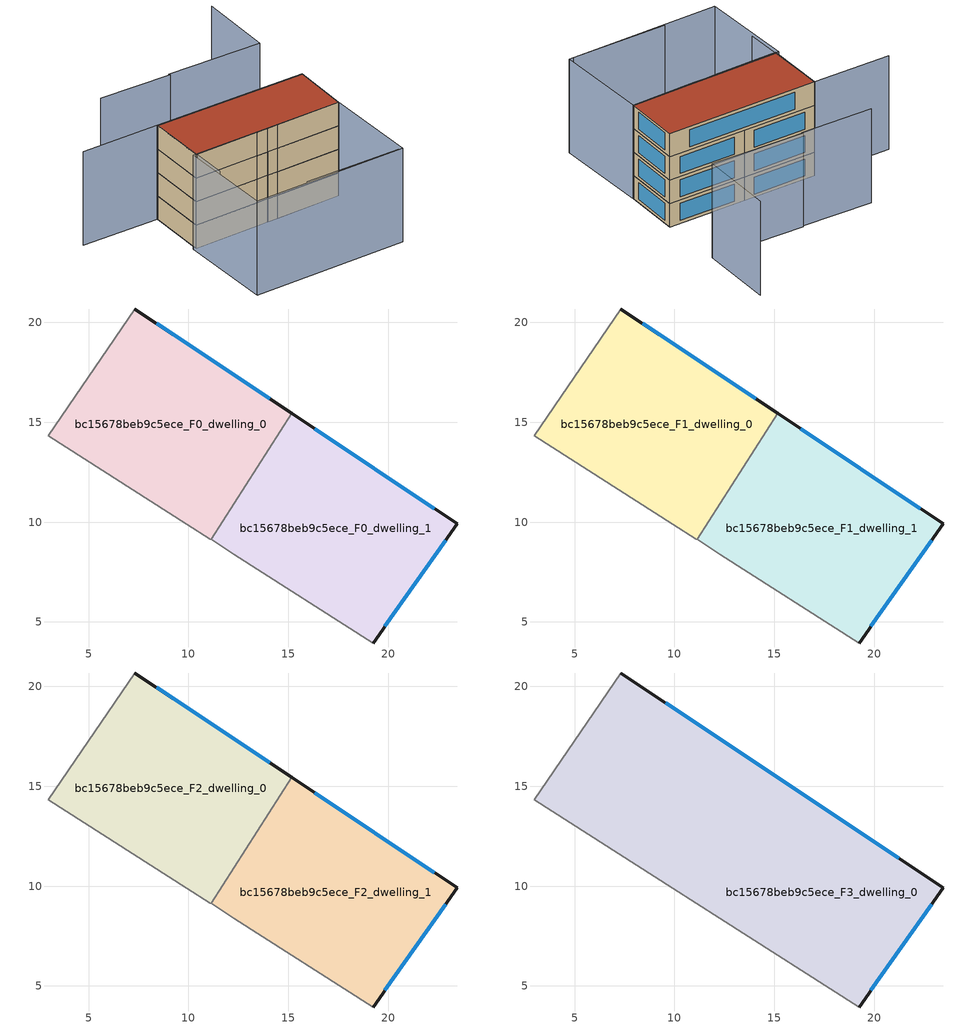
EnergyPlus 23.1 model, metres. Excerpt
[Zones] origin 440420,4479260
bc15678beb9c5ece_F0_dwelling_0
 floor ground (EU_floor_Construction): 11.13,9.13 15.16,15.44 7.32,20.67 2.97,14.33 9.92,9.89 11.09,9.15 z0
 wall outside (EU_wall_Construction): 7.32,20.67 15.16,15.44 z0:3
 wall adiabatic (EU_wall_Construction): 11.13,9.13 11.09,9.15 9.92,9.89 2.97,14.33 7.32,20.67 z0:3
 wall to bc15678beb9c5ece_F0_dwelling_1 (EU_wall_Construction): 15.16,15.44 11.13,9.13 z0:3
 window (EU_Window_Construction): 8.41,19.95 14.08,16.17 z0.42:2.58
bc15678beb9c5ece_F0_dwelling_1
 floor ground (EU_floor_Construction): 19.24,3.95 23.46,9.91 15.16,15.44 11.13,9.13 12.27,8.4 z0
 wall outside (EU_wall_Construction): 15.16,15.44 23.46,9.91 19.24,3.95 z0:3
 wall adiabatic (EU_wall_Construction): 19.24,3.95 12.27,8.4 11.13,9.13 z0:3
 window (EU_Window_Construction): 16.32,14.67 22.31,10.68 / 22.88,9.08 19.83,4.77 z0.42:2.58
bc15678beb9c5ece_F1_dwelling_0
 floor to bc15678beb9c5ece_F0_dwelling_0 (EU_floor_Construction): 11.13,9.13 15.16,15.44 7.32,20.67 2.97,14.33 9.92,9.89 11.09,9.15 z3
 wall outside (EU_wall_Construction): 7.32,20.67 15.16,15.44 z3:6
 wall adiabatic (EU_wall_Construction): 11.13,9.13 11.09,9.15 9.92,9.89 2.97,14.33 7.32,20.67 z3:6
 wall to bc15678beb9c5ece_F1_dwelling_1 (EU_wall_Construction): 15.16,15.44 11.13,9.13 z3:6
 window (EU_Window_Construction): 8.41,19.95 14.08,16.17 z3.42:5.58
bc15678beb9c5ece_F1_dwelling_1
 floor to bc15678beb9c5ece_F0_dwelling_1 (EU_floor_Construction): 19.24,3.95 23.46,9.91 15.16,15.44 11.13,9.13 12.27,8.4 z3
 wall outside (EU_wall_Construction): 15.16,15.44 23.46,9.91 19.24,3.95 z3:6
 wall adiabatic (EU_wall_Construction): 19.24,3.95 12.27,8.4 11.13,9.13 z3:6
 window (EU_Window_Construction): 16.32,14.67 22.31,10.68 / 22.88,9.08 19.83,4.77 z3.42:5.58
bc15678beb9c5ece_F2_dwelling_0
 floor to bc15678beb9c5ece_F1_dwelling_0 (EU_floor_Construction): 11.13,9.13 15.16,15.44 7.32,20.67 2.97,14.33 9.92,9.89 11.09,9.15 z6
 wall outside (EU_wall_Construction): 7.32,20.67 15.16,15.44 z6:9
 wall adiabatic (EU_wall_Construction): 11.13,9.13 11.09,9.15 9.92,9.89 2.97,14.33 7.32,20.67 z6:9
 wall to bc15678beb9c5ece_F2_dwelling_1 (EU_wall_Construction): 15.16,15.44 11.13,9.13 z6:9
 window (EU_Window_Construction): 8.41,19.95 14.08,16.17 z6.42:8.58
bc15678beb9c5ece_F2_dwelling_1
 floor to bc15678beb9c5ece_F1_dwelling_1 (EU_floor_Construction): 19.24,3.95 23.46,9.91 15.16,15.44 11.13,9.13 12.27,8.4 z6
 wall outside (EU_wall_Construction): 15.16,15.44 23.46,9.91 19.24,3.95 z6:9
 wall adiabatic (EU_wall_Construction): 19.24,3.95 12.27,8.4 11.13,9.13 z6:9
 window (EU_Window_Construction): 16.32,14.67 22.31,10.68 / 22.88,9.08 19.83,4.77 z6.42:8.58
bc15678beb9c5ece_F3_dwelling_0
 floor to bc15678beb9c5ece_F2_dwelling_0 (EU_floor_Construction): 11.13,9.13 15.16,15.44 7.32,20.67 2.97,14.33 9.92,9.89 11.09,9.15 z9
 floor to bc15678beb9c5ece_F2_dwelling_1 (EU_floor_Construction): 19.24,3.95 23.46,9.91 15.16,15.44 11.13,9.13 12.27,8.4 z9
 wall outside (EU_wall_Construction): 7.32,20.67 23.46,9.91 19.24,3.95 z9:12
 wall adiabatic (EU_wall_Construction): 19.24,3.95 12.27,8.4 11.09,9.15 9.92,9.89 2.97,14.33 7.32,20.67 z9:12
 window (EU_Window_Construction): 9.56,19.18 21.22,11.4 / 22.88,9.08 19.83,4.77 z9.42:11.58
 roof outside (EU_roof_Construction): 23.46,9.91 19.24,3.95 12.27,8.4 11.09,9.15 9.92,9.89 2.97,14.33 7.32,20.67 z12
shading: 2.05,0.85 12.25,-5.95 / -0.92,26.15 7.32,20.67 / 7.32,20.67 0.67,10.67 / 33.35,24.5 27.85,16.63 / 27.85,16.63 18.01,23.52 / 17.99,23.36 10.42,28.56 / 12.66,-6.22 -3.83,4.46 / -3.83,4.46 2.76,14.63 / 2.76,14.63 19.24,3.95 / 19.24,3.95 12.66,-6.22 z0:12
[Building]
EU S2 Campaign: North Axis=0; Terrain=City; Solar Distribution=FullExterior
[Site:Location]
Madrid: Latitude=40.5; Longitude=-3.5; Time Zone=1; Elevation=609
[SizingPeriod:WeatherFileDays]
AnnualSizingPeriod: Begin Month=1; Begin Day of Month=1; End Month=12; End Day of Month=31; Day of Week for Start Day=Monday; Use Weather File Daylight Saving Period=No; Use Weather File Rain and Snow Indicators=No
[MATERIAL]
EU_InternalMass_Material: Roughness=MediumRough; Thickness=0.1; Conductivity=1; Density=1800; Specific Heat=900; Thermal Absorptance=0.9; Solar Absorptance=0.7; Visible Absorptance=0.7
[MATERIAL:NOMASS] Roughness=MediumRough; Thermal Absorptance=0.9; Solar Absorptance=0.7; Visible Absorptance=0.7
Name | Thermal Resistance
EU_wall_NoMass | 1.60022
EU_roof_NoMass | 1.57597
EU_floor_NoMass | 0.470652
[WINDOWMATERIAL:SIMPLEGLAZINGSYSTEM]
EU_Window_SimpleGlazing: UFactor=3.28802; Solar Heat Gain Coefficient=0.85; Visible Transmittance=0.85
[CONSTRUCTION]
EU_wall_Construction: EU_wall_NoMass
EU_roof_Construction: EU_roof_NoMass
EU_floor_Construction: EU_floor_NoMass
EU_InternalMass_Construction: EU_InternalMass_Material
EU_Window_Construction: EU_Window_SimpleGlazing
[ZONE] Type=1; Multiplier=1; Ceiling Height=autocalculate; Floor Area=autocalculate; Part of Total Floor Area=Yes
Name | Volume
bc15678beb9c5ece_F0_dwelling_0 | 217.45
bc15678beb9c5ece_F1_dwelling_0; bc15678beb9c5ece_F2_dwelling_0 | 217.451
bc15678beb9c5ece_F3_dwelling_0 | 434.905
bc15678beb9c5ece_F0_dwelling_1; bc15678beb9c5ece_F1_dwelling_1; bc15678beb9c5ece_F2_dwelling_1 | 217.455
[INTERNALMASS] Construction=EU_InternalMass_Construction
Name | Zone or ZoneList | Surface Area
bc15678beb9c5ece_F0_dwelling_0_EU_InternalMass | bc15678beb9c5ece_F0_dwelling_0 | 72.4834
bc15678beb9c5ece_F0_dwelling_1_EU_InternalMass | bc15678beb9c5ece_F0_dwelling_1 | 72.4849
bc15678beb9c5ece_F1_dwelling_0_EU_InternalMass | bc15678beb9c5ece_F1_dwelling_0 | 72.4834
bc15678beb9c5ece_F1_dwelling_1_EU_InternalMass | bc15678beb9c5ece_F1_dwelling_1 | 72.4849
bc15678beb9c5ece_F2_dwelling_0_EU_InternalMass | bc15678beb9c5ece_F2_dwelling_0 | 72.4834
bc15678beb9c5ece_F2_dwelling_1_EU_InternalMass | bc15678beb9c5ece_F2_dwelling_1 | 72.4849
bc15678beb9c5ece_F3_dwelling_0_EU_InternalMass | bc15678beb9c5ece_F3_dwelling_0 | 144.972
[OTHEREQUIPMENT] Fuel Type=Electricity; Design Level Calculation Method=Watts/Area; Power per Zone Floor Area=1; Fraction Latent=0; Fraction Radiant=0; Fraction Lost=0; Carbon Dioxide Generation Rate=0; EndUse Subcategory=EU_Step8_InternalGains
Name | Zone or ZoneList or Space or SpaceList | Schedule
EU_Step8_InternalGain_bc15678beb9c5ece_F0_dwelling_0_f000 | bc15678beb9c5ece_F0_dwelling_0 | EU_Step8_GainSchedule_bc15678beb9c5ece_F0_dwelling_0_f000
EU_Step8_InternalGain_bc15678beb9c5ece_F0_dwelling_1_f000 | bc15678beb9c5ece_F0_dwelling_1 | EU_Step8_GainSchedule_bc15678beb9c5ece_F0_dwelling_1_f000
EU_Step8_InternalGain_bc15678beb9c5ece_F1_dwelling_0_f000 | bc15678beb9c5ece_F1_dwelling_0 | EU_Step8_GainSchedule_bc15678beb9c5ece_F1_dwelling_0_f000
EU_Step8_InternalGain_bc15678beb9c5ece_F1_dwelling_1_f000 | bc15678beb9c5ece_F1_dwelling_1 | EU_Step8_GainSchedule_bc15678beb9c5ece_F1_dwelling_1_f000
EU_Step8_InternalGain_bc15678beb9c5ece_F2_dwelling_0_f000 | bc15678beb9c5ece_F2_dwelling_0 | EU_Step8_GainSchedule_bc15678beb9c5ece_F2_dwelling_0_f000
EU_Step8_InternalGain_bc15678beb9c5ece_F2_dwelling_1_f000 | bc15678beb9c5ece_F2_dwelling_1 | EU_Step8_GainSchedule_bc15678beb9c5ece_F2_dwelling_1_f000
EU_Step8_InternalGain_bc15678beb9c5ece_F3_dwelling_0_f000 | bc15678beb9c5ece_F3_dwelling_0 | EU_Step8_GainSchedule_bc15678beb9c5ece_F3_dwelling_0_f000
[ZONEVENTILATION:DESIGNFLOWRATE] Schedule=EU_AlwaysOn; Design Flow Rate Calculation Method=AirChanges/Hour; Air Changes per Hour=0.480704; Ventilation Type=Natural; Fan Pressure Rise=0; Fan Total Efficiency=1; Constant Term Coefficient=1; Temperature Term Coefficient=0; Velocity Term Coefficient=0; Velocity Squared Term Coefficient=0; Minimum Indoor Temperature=-100; Maximum Indoor Temperature=100; Delta Temperature=-100; Minimum Outdoor Temperature=-100; Maximum Outdoor Temperature=100; Maximum Wind Speed=40
Name | Zone or ZoneList or Space or SpaceList
EU_ConstantAir_bc15678beb9c5ece_F0_dwelling_0 | bc15678beb9c5ece_F0_dwelling_0
EU_ConstantAir_bc15678beb9c5ece_F0_dwelling_1 | bc15678beb9c5ece_F0_dwelling_1
EU_ConstantAir_bc15678beb9c5ece_F1_dwelling_0 | bc15678beb9c5ece_F1_dwelling_0
EU_ConstantAir_bc15678beb9c5ece_F1_dwelling_1 | bc15678beb9c5ece_F1_dwelling_1
EU_ConstantAir_bc15678beb9c5ece_F2_dwelling_0 | bc15678beb9c5ece_F2_dwelling_0
EU_ConstantAir_bc15678beb9c5ece_F2_dwelling_1 | bc15678beb9c5ece_F2_dwelling_1
EU_ConstantAir_bc15678beb9c5ece_F3_dwelling_0 | bc15678beb9c5ece_F3_dwelling_0
[HVACTEMPLATE:THERMOSTAT] Constant Heating Setpoint=20; Constant Cooling Setpoint=50
EU_HeatOnly_bc15678beb9c5ece_F0_dwelling_0; EU_HeatOnly_bc15678beb9c5ece_F0_dwelling_1; EU_HeatOnly_bc15678beb9c5ece_F1_dwelling_0; EU_HeatOnly_bc15678beb9c5ece_F1_dwelling_1; EU_HeatOnly_bc15678beb9c5ece_F2_dwelling_0; EU_HeatOnly_bc15678beb9c5ece_F2_dwelling_1; EU_HeatOnly_bc15678beb9c5ece_F3_dwelling_0
[HVACTEMPLATE:ZONE:IDEALLOADSAIRSYSTEM] System Availability Schedule=EU_AlwaysOn; Maximum Heating Supply Air Temperature=50; Minimum Cooling Supply Air Temperature=13; Maximum Heating Supply Air Humidity Ratio=0.0156; Minimum Cooling Supply Air Humidity Ratio=0.0077; Heating Limit=NoLimit; Cooling Limit=NoLimit; Heating Availability Schedule=EU_AlwaysOn; Cooling Availability Schedule=EU_CoolingOff; Dehumidification Control Type=ConstantSensibleHeatRatio; Cooling Sensible Heat Ratio=0.7; Dehumidification Setpoint=60; Humidification Control Type=None; Humidification Setpoint=30; Outdoor Air Method=None; Outdoor Air Flow Rate per Person=0.00944; Outdoor Air Flow Rate per Zone Floor Area=0; Outdoor Air Flow Rate per Zone=0; Demand Controlled Ventilation Type=None; Outdoor Air Economizer Type=NoEconomizer; Heat Recovery Type=None; Sensible Heat Recovery Effectiveness=0.7; Latent Heat Recovery Effectiveness=0.65
Name | Template Thermostat
bc15678beb9c5ece_F0_dwelling_0 | EU_HeatOnly_bc15678beb9c5ece_F0_dwelling_0
bc15678beb9c5ece_F0_dwelling_1 | EU_HeatOnly_bc15678beb9c5ece_F0_dwelling_1
bc15678beb9c5ece_F1_dwelling_0 | EU_HeatOnly_bc15678beb9c5ece_F1_dwelling_0
bc15678beb9c5ece_F1_dwelling_1 | EU_HeatOnly_bc15678beb9c5ece_F1_dwelling_1
bc15678beb9c5ece_F2_dwelling_0 | EU_HeatOnly_bc15678beb9c5ece_F2_dwelling_0
bc15678beb9c5ece_F2_dwelling_1 | EU_HeatOnly_bc15678beb9c5ece_F2_dwelling_1
bc15678beb9c5ece_F3_dwelling_0 | EU_HeatOnly_bc15678beb9c5ece_F3_dwelling_0
[SIZING:ZONE] Zone Cooling Design Supply Air Temperature Input Method=SupplyAirTemperature; Zone Cooling Design Supply Air Temperature=13; Zone Heating Design Supply Air Temperature Input Method=SupplyAirTemperature; Zone Heating Design Supply Air Temperature=50; Zone Cooling Design Supply Air Humidity Ratio=0.008; Zone Heating Design Supply Air Humidity Ratio=0.008; Cooling Design Air Flow Method=DesignDay; Cooling Design Air Flow Rate=0; Cooling Minimum Air Flow per Zone Floor Area=0.000762; Cooling Minimum Air Flow=0; Cooling Minimum Air Flow Fraction=0.2; Heating Design Air Flow Method=DesignDay; Heating Design Air Flow Rate=0; Heating Maximum Air Flow per Zone Floor Area=0.002032; Heating Maximum Air Flow=0.141576; Heating Maximum Air Flow Fraction=0.3; Account for Dedicated Outdoor Air System=No; Dedicated Outdoor Air System Control Strategy=NeutralSupplyAir; Dedicated Outdoor Air Low Setpoint Temperature for Design=autosize; Dedicated Outdoor Air High Setpoint Temperature for Design=autosize; Zone Load Sizing Method=Sensible Load Only No Latent Load; Zone Latent Cooling Design Supply Air Humidity Ratio Input Method=HumidityRatioDifference; Zone Cooling Design Supply Air Humidity Ratio Difference=0.005; Zone Latent Heating Design Supply Air Humidity Ratio Input Method=HumidityRatioDifference; Zone Humidification Design Supply Air Humidity Ratio Difference=0.005
bc15678beb9c5ece_F0_dwelling_0; bc15678beb9c5ece_F0_dwelling_1; bc15678beb9c5ece_F1_dwelling_0; bc15678beb9c5ece_F1_dwelling_1; bc15678beb9c5ece_F2_dwelling_0; bc15678beb9c5ece_F2_dwelling_1; bc15678beb9c5ece_F3_dwelling_0
[SCHEDULE:CONSTANT]
Name | Hourly Value
EU_AlwaysOn | 1
EU_CoolingOff | 0
[SCHEDULE:FILE] Column Number=1; Rows to Skip at Top=0; Number of Hours of Data=8760; Column Separator=Comma; Interpolate to Timestep=No; Minutes per Item=60; Adjust Schedule for Daylight Savings=Yes
Name | File
EU_Step8_GainSchedule_bc15678beb9c5ece_F0_dwelling_0_f000 | ../../schedules/bc15678beb9c5ece/bc15678beb9c5ece_F0_dwelling_0_f000_gain.csv
EU_Step8_GainSchedule_bc15678beb9c5ece_F0_dwelling_1_f000 | ../../schedules/bc15678beb9c5ece/bc15678beb9c5ece_F0_dwelling_1_f000_gain.csv
EU_Step8_GainSchedule_bc15678beb9c5ece_F1_dwelling_0_f000 | ../../schedules/bc15678beb9c5ece/bc15678beb9c5ece_F1_dwelling_0_f000_gain.csv
EU_Step8_GainSchedule_bc15678beb9c5ece_F1_dwelling_1_f000 | ../../schedules/bc15678beb9c5ece/bc15678beb9c5ece_F1_dwelling_1_f000_gain.csv
EU_Step8_GainSchedule_bc15678beb9c5ece_F2_dwelling_0_f000 | ../../schedules/bc15678beb9c5ece/bc15678beb9c5ece_F2_dwelling_0_f000_gain.csv
EU_Step8_GainSchedule_bc15678beb9c5ece_F2_dwelling_1_f000 | ../../schedules/bc15678beb9c5ece/bc15678beb9c5ece_F2_dwelling_1_f000_gain.csv
EU_Step8_GainSchedule_bc15678beb9c5ece_F3_dwelling_0_f000 | ../../schedules/bc15678beb9c5ece/bc15678beb9c5ece_F3_dwelling_0_f000_gain.csv
